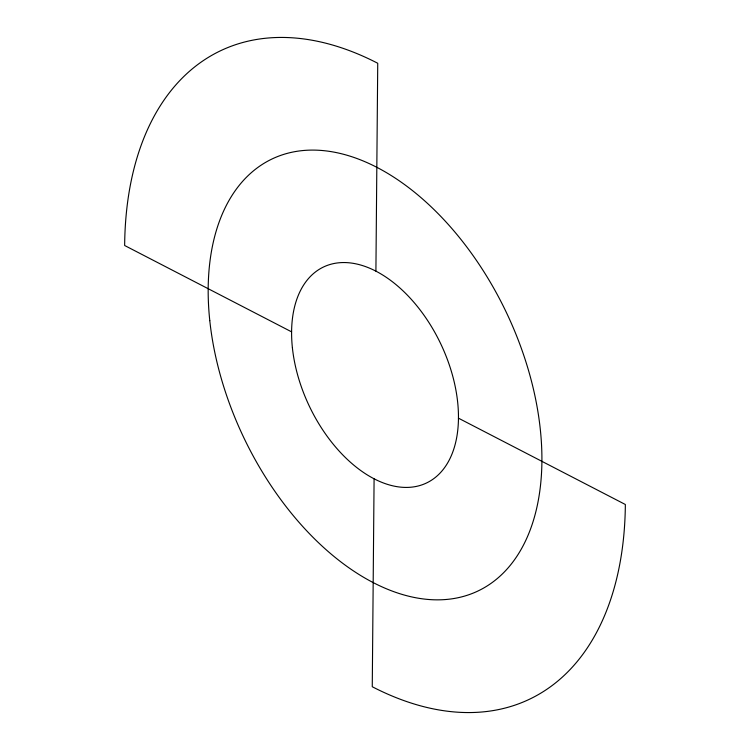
<?xml version="1.0" encoding="UTF-8"?>
<svg xmlns="http://www.w3.org/2000/svg" width="750" height="750" viewBox="0 0 750 750"><rect width="100%" height="100%" fill="white"/><g stroke="black" fill="none" stroke-linecap="round" stroke-linejoin="round"><path stroke-width="1.12" d="M374.091 478.856L372.262 686.737A359.137 218.297 64.5 0 0 625.35 504.497L458.4 418.144M375.909 271.144L377.738 63.263A359.137 218.297 64.5 0 0 124.65 245.503L291.6 331.856M292.397 347.822A119.644 72.722 64.5 0 0 426.291 483.094A119.644 72.722 64.5 0 0 406.322 294.084A119.644 72.722 64.5 0 0 292.397 347.822M209.784 320.634A239.297 145.444 64.5 0 0 477.572 591.188A239.297 145.444 64.5 0 0 437.634 213.169A239.297 145.444 64.5 0 0 209.784 320.634"/></g></svg>
